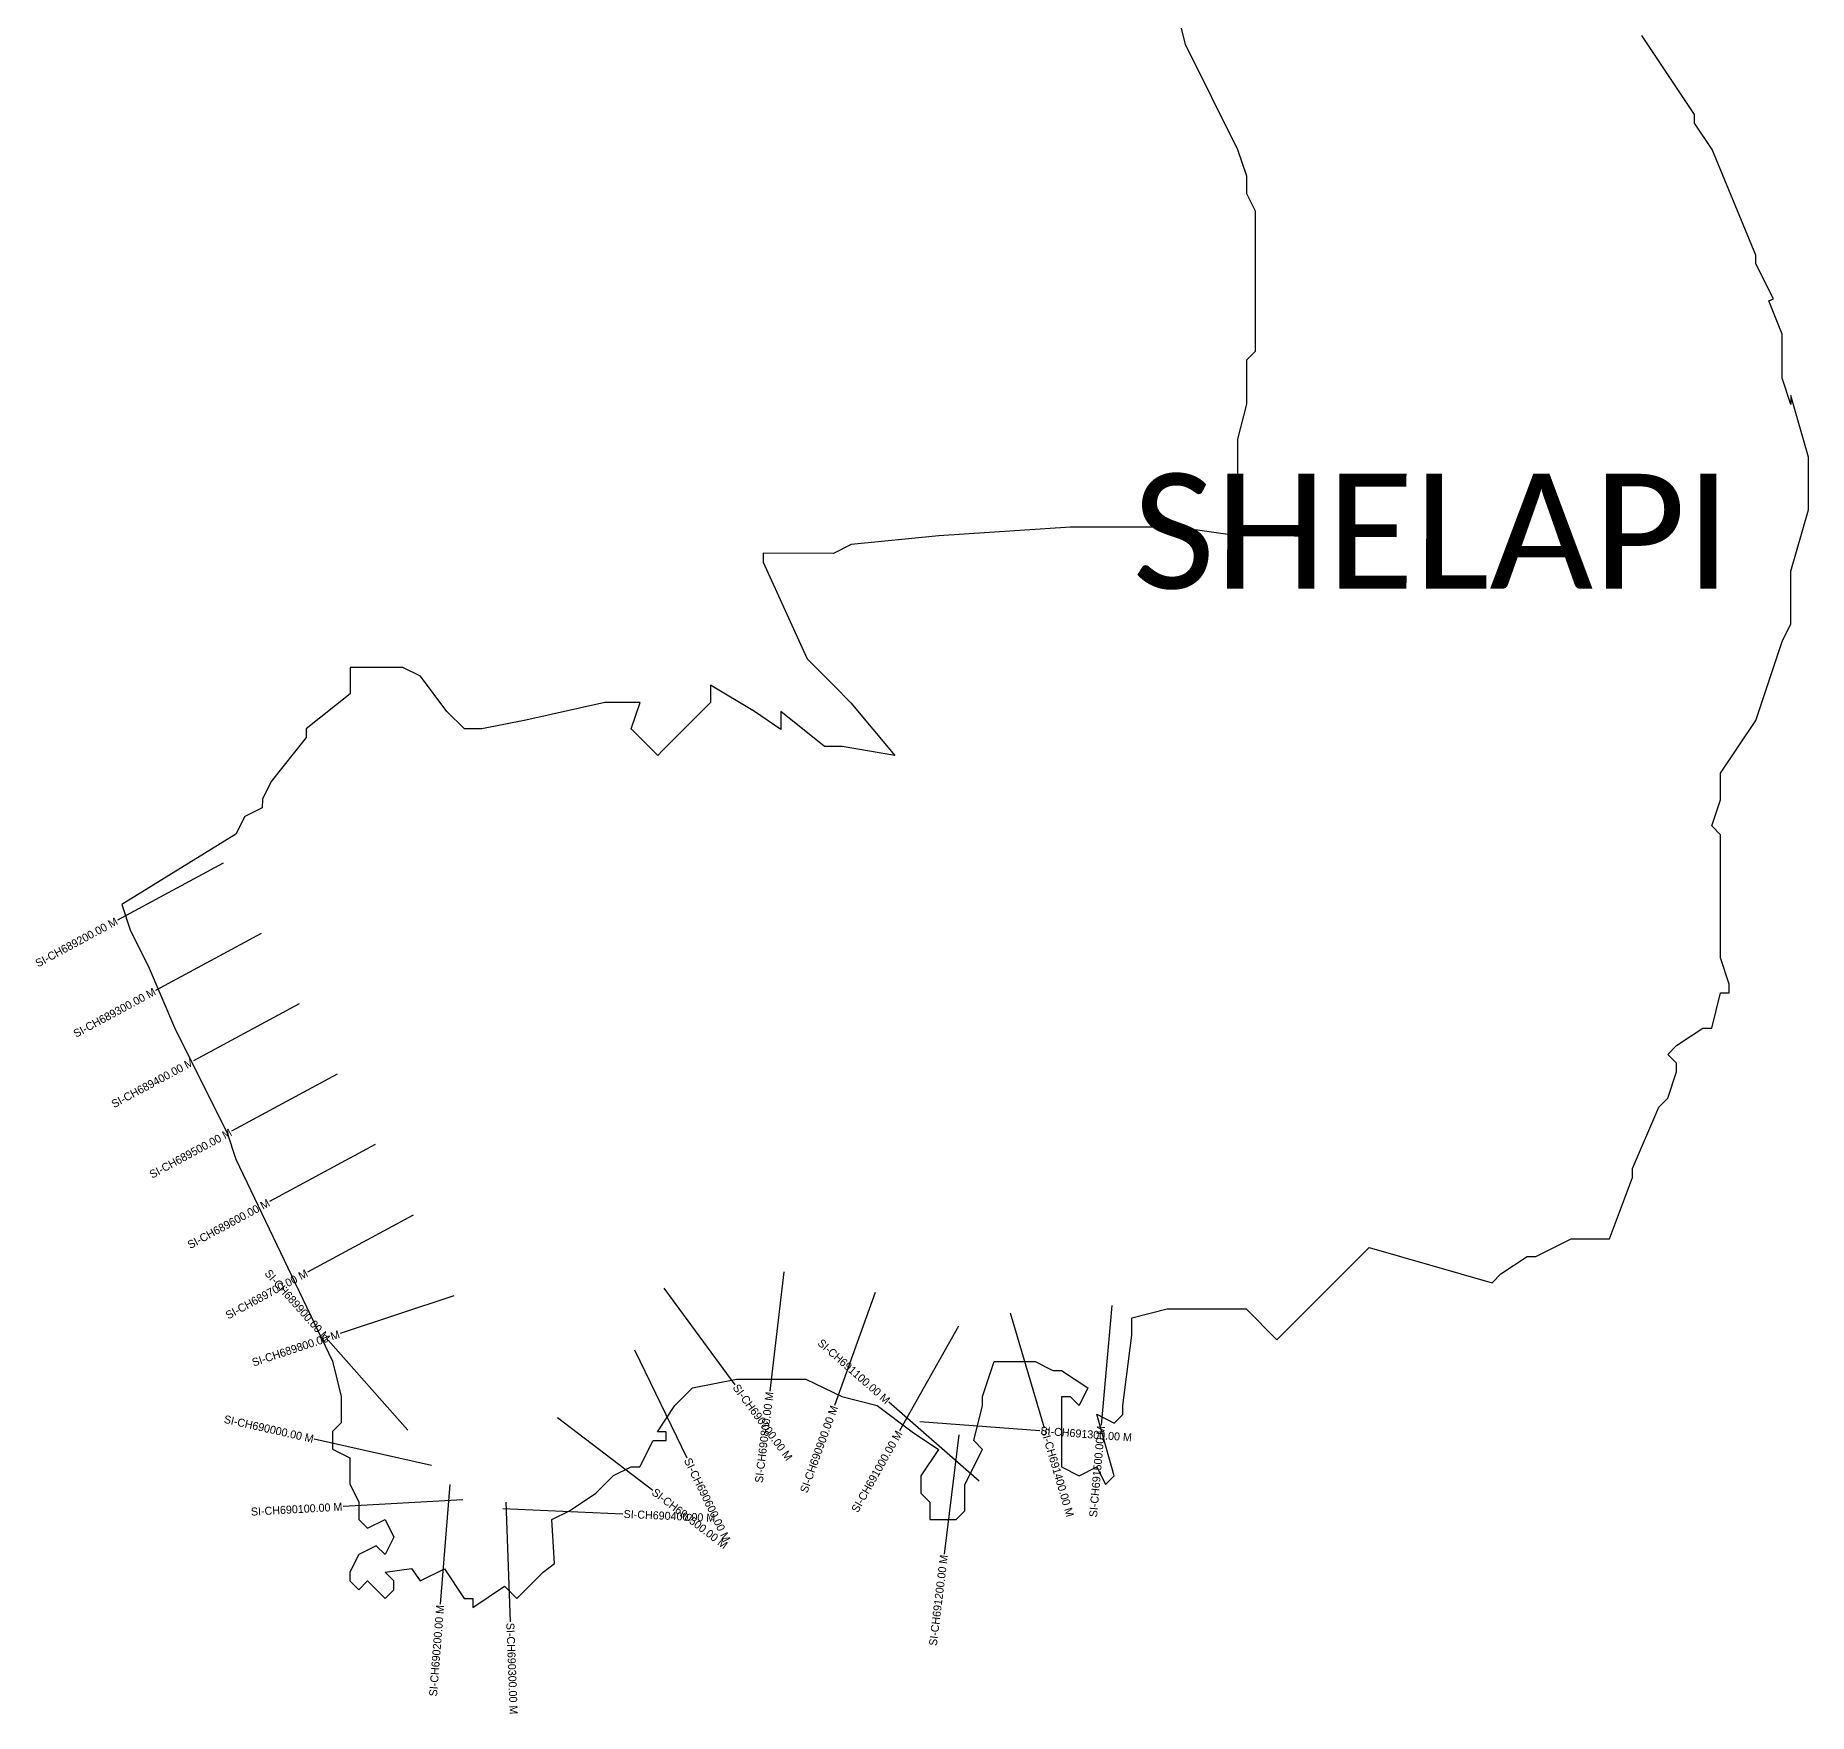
# Model space of a CAD drawing. Header units: metres. Extents: x 340139 to 343365, y 1762380 to 1766574.
# Drawn here: x 340139 to 342355, y 1762380 to 1764477 of the extents above; entities that cross this region are included whole.
import ezdxf
from ezdxf.enums import TextEntityAlignment as Align

# ---------------------------------------------------------------- set-up
doc = ezdxf.new("R2010")
doc.units = ezdxf.units.M
for name, color, linetype in [('CS', 134, 'Continuous'), ('CSMark', 6, 'Continuous'), ('VILLAGE BOUNDRY', 10, 'Continuous'), ('VILLAGE NAME', 250, 'Continuous')]:
    doc.layers.add(name, color=color, linetype=linetype)

msp = doc.modelspace()

# ---------------------------------------------------------------- linework, layer by layer
at = {"layer": 'CS'}
for p, q in [((340373.4, 1763442.7), (340241.5, 1763371.4)), ((340421, 1763354.7), (340289, 1763283.4)), ((340468.5, 1763266.8), (340336.5, 1763195.5)), ((340516, 1763178.8), (340384.1, 1763107.5)), ((340563.6, 1763090.8), (340431.6, 1763019.5)), ((340611.1, 1763002.8), (340479.1, 1762931.5)), ((341074.4, 1762931.7), (341056.6, 1762782.7)), ((340924.2, 1762911.3), (341013.2, 1762790.6)), ((340661.9, 1762902), (340519.6, 1762854.6)), ((341188.4, 1762906.1), (341137.7, 1762764.9)), ((341484.3, 1762889.6), (341470.9, 1762740.1)), ((341292.6, 1762863.7), (341219, 1762733)), ((341357.3, 1762880.7), (341399.7, 1762736.8)), ((340604.4, 1762734), (340504.9, 1762846.2)), ((340887.8, 1762834.3), (340953.2, 1762699.3)), ((341318.3, 1762670), (341205.6, 1762769)), ((340791.3, 1762749.8), (340910.5, 1762658.8)), ((341244.4, 1762744.8), (341394, 1762733.5)), ((340633.8, 1762689.6), (340487.5, 1762722.7)), ((341292.8, 1762727.9), (341274.5, 1762579.1)), ((340656.7, 1762666), (340644.9, 1762516.4)), ((340673.3, 1762646.8), (340523.5, 1762638.4)), ((340726.7, 1762644.1), (340732.4, 1762494.2)), ((340723.2, 1762636.1), (340873.1, 1762629.4))]:
    msp.add_line(p, q, dxfattribs=at)
at = {"layer": 'VILLAGE BOUNDRY', "ltscale": 0.1, "flags": 128}
msp.add_lwpolyline([(341564.6, 1764510.2), (341575.6, 1764466.3), (341641.4, 1764334.5), (341652.4, 1764301.6), (341652.4, 1764279.6), (341663.3, 1764257.7), (341663.3, 1764082), (341652.3, 1764071.1), (341652.3, 1764016.2), (341641.3, 1763972.3), (341641.2, 1763851.5), (341564.4, 1763862.5), (341432.7, 1763862.6), (341268, 1763851.6), (341158.2, 1763840.7), (341136.2, 1763829.7), (341048.4, 1763829.8), (341048.4, 1763818.8), (341103.3, 1763698), (341136.2, 1763665), (341158.1, 1763643.1), (341213, 1763577.2), (341147.1, 1763588.2), (341125.2, 1763588.2), (341070.3, 1763632.1), (341070.3, 1763609.7), (341037.4, 1763632.1), (340982.5, 1763665.1), (340982.5, 1763643.2), (340922.1, 1763582.8), (340916.6, 1763577.3), (340883.6, 1763610.3), (340894.7, 1763643.2), (340850.7, 1763643.2), (340751.9, 1763621.3), (340697, 1763610.3), (340675.1, 1763610.3), (340653.1, 1763632.3), (340620.2, 1763676.2), (340598.3, 1763687.2), (340532.4, 1763687.2), (340532.4, 1763654.3), (340477.5, 1763610.4), (340477.5, 1763599.4), (340433.5, 1763544.5), (340422.6, 1763522.6), (340422.5, 1763511.6), (340400.6, 1763500.7), (340389.6, 1763478.7), (340246.9, 1763390.9), (340257.8, 1763358), (340279.8, 1763314.1), (340312.7, 1763237.2), (340334.6, 1763193.3), (340378.5, 1763105.5), (340389.5, 1763072.5), (340510.1, 1762820), (340521.1, 1762776.1), (340521.1, 1762743.1), (340510.1, 1762732.1), (340510.1, 1762710.2), (340532, 1762699.2), (340532, 1762666.3), (340543, 1762644.3), (340543, 1762622.3), (340553.9, 1762611.4), (340575.9, 1762622.3), (340586.9, 1762600.4), (340575.9, 1762578.4), (340564.9, 1762589.4), (340543, 1762578.4), (340532, 1762556.5), (340532, 1762545.5), (340543, 1762534.5), (340553.9, 1762545.5), (340575.9, 1762523.5), (340586.9, 1762534.5), (340586.9, 1762545.5), (340575.9, 1762556.5), (340609, 1762561), (340619.8, 1762545.5), (340650, 1762560.6), (340674.7, 1762523.5), (340685.7, 1762523.5), (340685.7, 1762512.5), (340725.2, 1762538.8), (340740.6, 1762523.5), (340773.5, 1762556.4), (340787.8, 1762567.4), (340784.5, 1762622.2), (340806.5, 1762633.2), (340839.4, 1762655.2), (340861.4, 1762677.1), (340883.3, 1762688.1), (340894.3, 1762688.1), (340910.8, 1762721), (340927.3, 1762721), (340927.3, 1762732), (340916.3, 1762732), (340938.2, 1762764.9), (340960.2, 1762786.9), (341015.1, 1762797.8), (341101.8, 1762797.8), (341146.8, 1762775.8), (341190.8, 1762764.8), (341234.6, 1762731.9), (341267.6, 1762709.9), (341245.6, 1762677), (341245.6, 1762655), (341256.6, 1762644), (341256.6, 1762622.1), (341289.5, 1762622.1), (341300.5, 1762633.1), (341300.5, 1762666), (341322.5, 1762709.9), (341311.5, 1762720.9), (341322.5, 1762764.8), (341322.5, 1762775.8), (341337.1, 1762819.7), (341388.4, 1762819.6), (341410.3, 1762808.7), (341421.3, 1762808.7), (341454.2, 1762786.7), (341443.2, 1762764.7), (341432.3, 1762775.7), (341421.3, 1762775.7), (341421.2, 1762687.9), (341443.2, 1762676.9), (341465.2, 1762687.9), (341476.1, 1762665.9), (341487.1, 1762676.9), (341465.2, 1762753.8), (341487.2, 1762742.7), (341498.1, 1762753.7), (341498.1, 1762764.7), (341509.1, 1762852.5), (341509.1, 1762874.5), (341553.1, 1762885.4), (341651.9, 1762885.4), (341690.3, 1762847), (341805.6, 1762962.2), (341959.3, 1762918.2), (341970.3, 1762929.2), (342003.2, 1762951.1), (342014.2, 1762951.1), (342058.1, 1762973.1), (342106.1, 1762973.1), (342135, 1763049.9), (342135, 1763060.9), (342167.9, 1763137.7), (342178.9, 1763148.7), (342189.9, 1763181.6), (342189.9, 1763192.6), (342178.9, 1763203.6), (342189.9, 1763214.6), (342222.8, 1763236.5), (342233.8, 1763236.5), (342244.8, 1763280.4), (342255.8, 1763280.4), (342255.8, 1763291.4), (342244.8, 1763324.3), (342244.9, 1763478), (342233.9, 1763489), (342244.9, 1763521.9), (342244.9, 1763554.9), (342288.8, 1763620.7), (342321.8, 1763719.5), (342332.8, 1763741.5), (342332.8, 1763807.3), (342354.8, 1763884.2), (342354.8, 1763950), (342332.9, 1764026.9), (342332.9, 1764015.9), (342321.9, 1764048.8), (342322, 1764103.7), (342305.3, 1764145.4), (342311, 1764147.7), (342289.1, 1764191.6), (342289.1, 1764202.5), (342234.2, 1764334.3), (342212.3, 1764367.3), (342212.3, 1764378.2), (342146.4, 1764477.1)], dxfattribs=at)

# ---------------------------------------------------------------- texts
at = {"layer": 'CSMark'}
for s, rotation, p in [('SI-CH689200.00 M', 28.3828, (340240.6, 1763370.9)), ('SI-CH689300.00 M', 28.3828, (340288.1, 1763283)), ('SI-CH689400.00 M', 28.3828, (340335.7, 1763195)), ('SI-CH689500.00 M', 28.3828, (340383.2, 1763107)), ('SI-CH689600.00 M', 28.3828, (340430.7, 1763019)), ('SI-CH689700.00 M', 28.3828, (340478.3, 1762931)), ('SI-CH689900.00 M', 311.535, (340504.3, 1762847)), ('SI-CH689800.00 M', 18.4453, (340518.6, 1762854.3)), ('SI-CH691100.00 M', 318.7117, (341204.8, 1762769.6)), ('SI-CH690800.00 M', 83.1743, (341056.5, 1762781.8)), ('SI-CH690900.00 M', 70.2521, (341137.4, 1762764)), ('SI-CH690000.00 M', 347.2721, (340486.5, 1762722.9)), ('SI-CH691000.00 M', 60.6238, (341218.5, 1762732.1)), ('SI-CH691500.00 M', 84.8857, (341470.8, 1762739.2)), ('SI-CH690100.00 M', 3.2141, (340522.5, 1762638.4)), ('SI-CH691200.00 M', 82.9784, (341274.4, 1762578.1)), ('SI-CH690200.00 M', 85.4767, (340644.8, 1762515.4))]:
    msp.add_text(s, height=10, rotation=rotation, dxfattribs=at).set_placement(p, align=Align.MIDDLE_RIGHT)
for s, rotation, p in [('SI-CH690700.00 M', 306.4022, (341013.8, 1762789.8)), ('SI-CH691300.00 M', 355.664, (341395, 1762733.4)), ('SI-CH691400.00 M', 286.4317, (341400, 1762735.8)), ('SI-CH690600.00 M', 295.8345, (340953.6, 1762698.4)), ('SI-CH690500.00 M', 322.6285, (340911.3, 1762658.2)), ('SI-CH690400.00 M', 357.452, (340874.1, 1762629.3)), ('SI-CH690300.00 M', 272.1813, (340732.4, 1762493.2))]:
    msp.add_text(s, height=10, rotation=rotation, dxfattribs=at).set_placement(p, align=Align.MIDDLE_LEFT)
at = {"layer": 'VILLAGE NAME', "insert": (341510.1, 1763929.4), "char_height": 143.7, "attachment_point": 1, "rotation": 359.9793}
msp.add_mtext_dynamic_manual_height_columns('{\\fCalibri|b0|i0|c0|p34;SHELAPI}', width=1418, gutter_width=718.5, heights=[0], dxfattribs=at)

doc.saveas('drawing.dxf')
